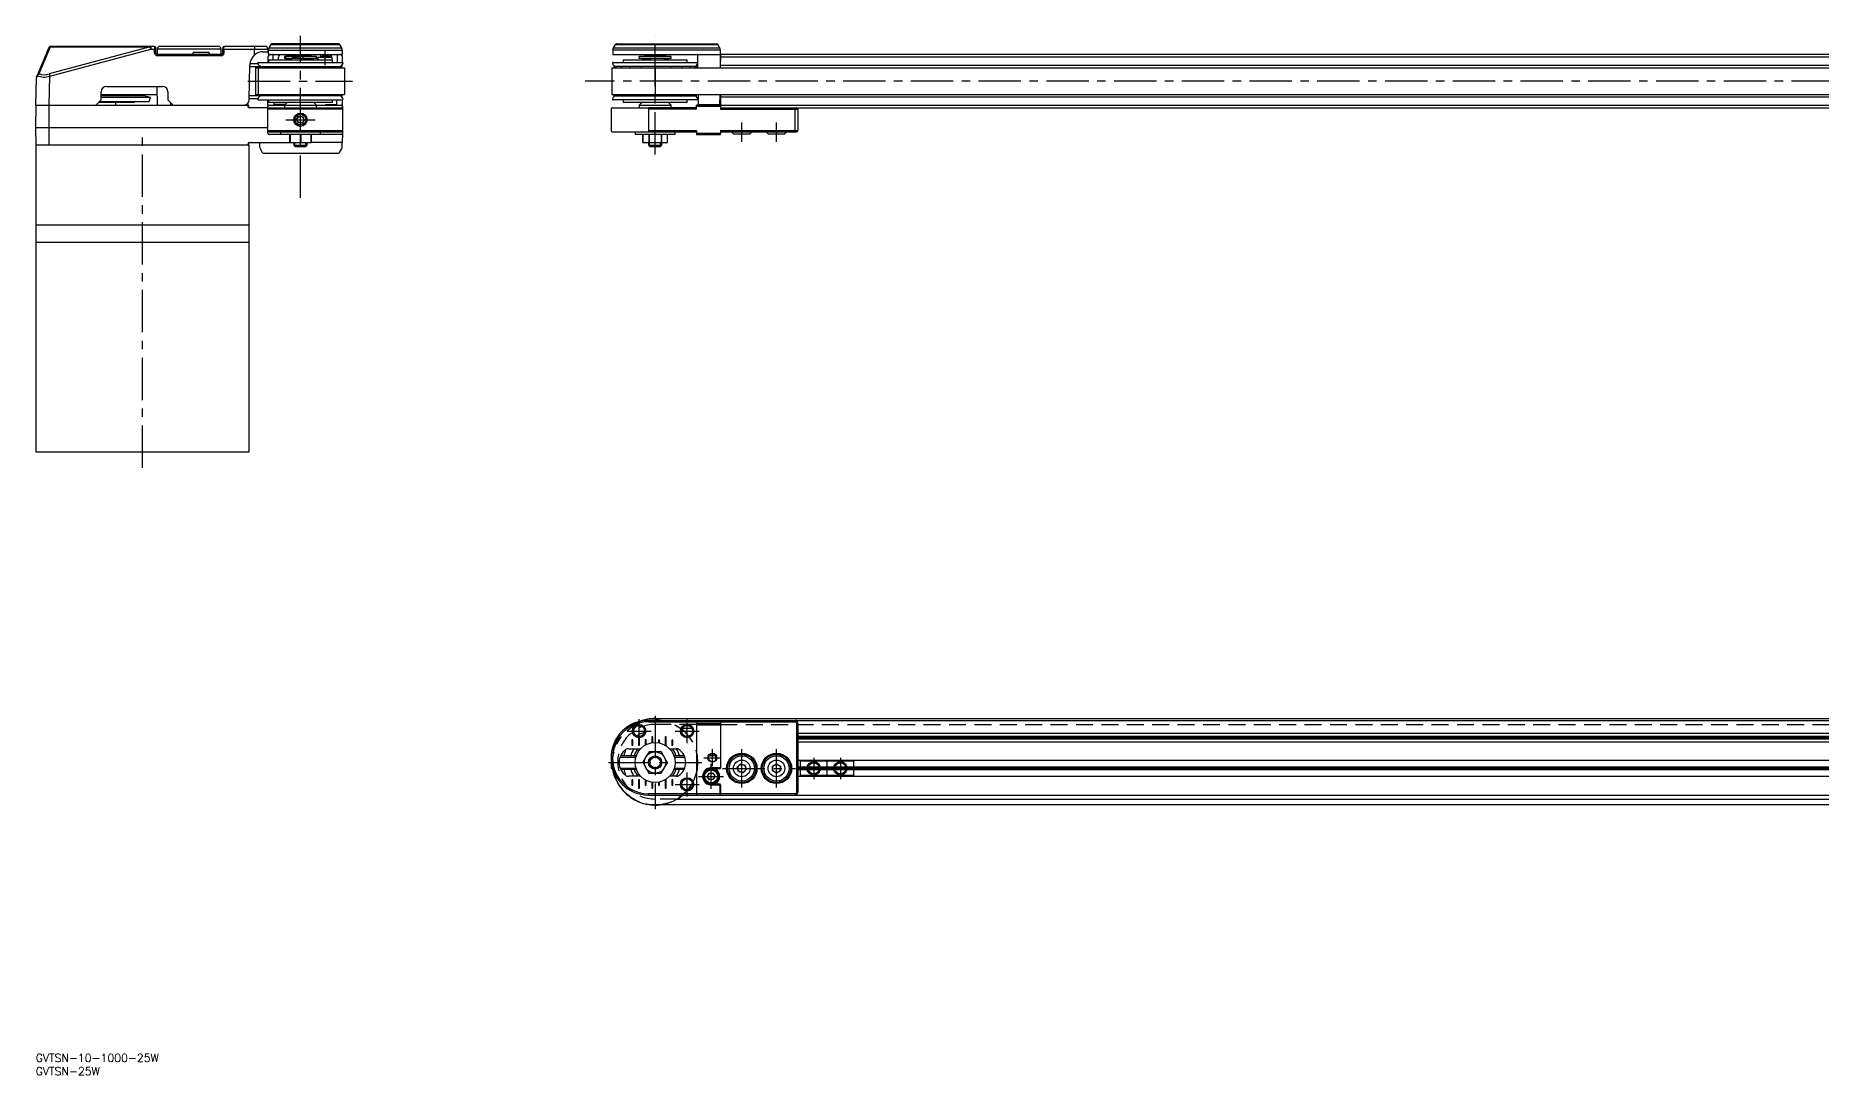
# Model space of a CAD drawing. Extents: x 0 to 1371, y -8 to 382.
# Drawn here: x 0 to 670, y -8 to 382 of the extents above; entities that cross this region are included whole.
import ezdxf

# ---------------------------------------------------------------- set-up
doc = ezdxf.new("R2010")
doc.units = 0
doc.header["$LTSCALE"] = 0.5
for name, pattern in [('CENTER', [50.8, 31.75, -6.35, 6.35, -6.35]), ('DASHED', [19.05, 12.7, -6.35]), ('PHANTOM', [63.5, 31.75, -6.35, 6.35, -6.35, 6.35, -6.35])]:
    doc.linetypes.add(name, pattern=pattern)
for name, color, linetype in [('MSM_CENTER', 1, 'CENTER'), ('MSM_CONTINUOUS', 7, 'CONTINUOUS'), ('MSM_DASHED', 4, 'DASHED'), ('MSM_IMAGINARY', 6, 'PHANTOM'), ('MSM_NARROW', 5, 'CONTINUOUS'), ('MSM_PART_NUMBER', 7, 'CONTINUOUS')]:
    doc.layers.add(name, color=color, linetype=linetype)
doc.styles.get("Standard").update_dxf_attribs({"font": 'txt.shx', "height": 3, "bigfont": 'bigfont.shx'})

# ---------------------------------------------------------------- blocks, each defined once
blk = doc.blocks.new('*U2')
at = {"layer": 'MSM_PART_NUMBER'}
blk.add_text('GVTSN-10-1000-25W', height=3, dxfattribs=at).set_placement((0, -3))
blk = doc.blocks.new('*U3')
at = {"layer": 'MSM_PART_NUMBER'}
blk.add_text('GVTSN-25W', height=3, dxfattribs=at).set_placement((0, -8))

msp = doc.modelspace()

# ---------------------------------------------------------------- linework, layer by layer
at = {"layer": 'MSM_CENTER'}
for p, q in [((99.27, 320.93), (99.27, 381.77)), ((232.27, 337.27), (232.27, 381.77)), ((108.57, 370.77), (108.57, 376.07)), ((79.57, 364.77), (118.77, 364.77)), ((1258.47, 364.77), (206.07, 364.77)), ((93.77, 350.27), (104.77, 350.27)), ((264.77, 342.02), (264.77, 349.27)), ((277.77, 342.02), (277.77, 349.27)), ((40, 219.77), (40, 346.77)), ((221.77, 121.07), (230.77, 121.07)), ((226.27, 116.57), (226.27, 125.57)), ((232.27, 126.75), (232.27, 91.78)), ((239.77, 121.07), (248.77, 121.07)), ((244.27, 116.57), (244.27, 125.57)), ((253.77, 107.87), (253.77, 114.27)), ((264.77, 99.87), (264.77, 114.27)), ((277.77, 99.87), (277.77, 114.27)), ((214.78, 109.27), (249.75, 109.27)), ((250.57, 111.07), (256.97, 111.07)), ((253.27, 99.37), (253.27, 108.77)), ((291.77, 111.07), (291.77, 103.07)), ((301.77, 111.07), (301.77, 103.07)), ((239.77, 101.07), (248.77, 101.07)), ((244.27, 96.57), (244.27, 105.57)), ((248.57, 104.07), (257.97, 104.07)), ((257.57, 107.07), (284.97, 107.07)), ((287.77, 107.07), (295.77, 107.07)), ((297.77, 107.07), (305.77, 107.07))]:
    msp.add_line(p, q, dxfattribs=at)
at = {"layer": 'MSM_CONTINUOUS'}
for p, q in [((4.81, 377.15), (0.63, 367.12)), ((1.32, 367.61), (5.5, 377.65)), ((42.96, 377.65), (5.02, 367.45)), ((5.25, 366.58), (43.2, 376.78)), ((5.5, 377.65), (42.96, 377.65)), ((44.52, 377.77), (5.73, 377.77)), ((43.2, 377.77), (43.2, 376.78)), ((43.2, 376.78), (45.03, 376.78)), ((44.52, 377.77), (44.53, 376.78)), ((44.56, 375.26), (44.53, 376.78)), ((45.06, 375.26), (44.56, 375.26)), ((45.03, 376.78), (45.02, 377.27)), ((45.06, 375.26), (45.03, 376.78)), ((45.6, 376.78), (45.57, 374.77)), ((69.53, 376.78), (45.6, 376.78)), ((68.53, 377.77), (46.6, 377.77)), ((59.06, 375.26), (59.06, 375.37)), ((59.26, 375.57), (64.87, 375.57)), ((65.07, 375.26), (65.07, 375.37)), ((69.57, 374.77), (69.53, 376.78)), ((70.1, 376.78), (70.07, 375.26)), ((70.07, 375.26), (70.57, 375.26)), ((70.11, 377.27), (70.1, 376.78)), ((70.1, 376.78), (87.05, 376.78)), ((70.6, 376.78), (70.57, 375.26)), ((70.6, 376.78), (70.61, 377.77)), ((86.05, 377.77), (70.61, 377.77)), ((82.05, 377.77), (82.05, 376.78)), ((82.09, 374.57), (82.05, 376.78)), ((85.33, 375.77), (87.07, 375.77)), ((87.05, 376.78), (87.07, 375.77)), ((87.19, 376.32), (87.17, 374.77)), ((87.19, 376.32), (114.94, 376.32)), ((88.17, 378.52), (87.46, 377.28)), ((87.46, 377.28), (114.67, 377.28)), ((88.17, 378.52), (113.96, 378.52)), ((113.53, 378.77), (88.6, 378.77)), ((113.96, 378.52), (114.67, 377.28)), ((114.94, 376.32), (114.97, 374.77)), ((216.39, 376.33), (216.37, 374.77)), ((256.74, 376.32), (216.39, 376.32)), ((216.66, 377.28), (217.37, 378.52)), ((216.66, 377.28), (256.47, 377.28)), ((217.37, 378.52), (255.76, 378.52)), ((217.8, 378.77), (255.33, 378.77)), ((256.47, 377.29), (255.76, 378.52)), ((256.77, 374.77), (256.74, 376.32)), ((69.57, 374.77), (45.56, 374.77)), ((45.56, 374.27), (45.57, 374.77)), ((69.57, 374.27), (45.56, 374.27)), ((69.57, 374.27), (69.57, 374.77)), ((80.1, 357.73), (80.33, 370.85)), ((80.32, 370.27), (114.77, 370.27)), ((83.35, 371.27), (80.35, 371.27)), ((82.57, 359.27), (82.57, 370.27)), ((82.57, 369.77), (115.77, 369.77)), ((83.37, 369.77), (83.37, 359.77)), ((83.48, 371.77), (115.05, 371.77)), ((83.77, 369.77), (83.77, 370.27)), ((84.48, 370.27), (84.48, 369.77)), ((84.57, 370.27), (84.57, 370.28)), ((86.59, 370.27), (86.59, 369.77)), ((87.07, 373.77), (87.07, 371.77)), ((87.17, 374.77), (114.97, 374.77)), ((87.27, 372.77), (87.27, 371.77)), ((87.27, 372.77), (111.27, 372.77)), ((91.47, 374.57), (89.07, 374.57)), ((89.1, 372.77), (89.07, 374.57)), ((89.57, 374.77), (89.57, 374.57)), ((89.88, 370.27), (89.88, 369.77)), ((91.07, 372.77), (91.07, 373.77)), ((93.27, 373.97), (93.27, 373.17)), ((105.27, 373.97), (93.27, 373.97)), ((95.13, 373.17), (93.27, 373.17)), ((93.75, 373.17), (93.75, 373.97)), ((94.02, 370.27), (94.02, 369.77)), ((94.07, 373.97), (94.07, 374.77)), ((103.27, 374.07), (94.07, 374.07)), ((94.07, 372.77), (94.07, 373.17)), ((94.17, 372.77), (94.17, 373.17)), ((94.27, 373), (94.44, 373.17)), ((94.33, 372.87), (94.27, 373)), ((94.27, 372.96), (94.27, 373)), ((94.27, 372.96), (94.27, 372.86)), ((94.27, 372.86), (94.35, 372.77)), ((94.44, 373.17), (94.33, 372.87)), ((94.35, 372.77), (95.32, 372.94)), ((95.27, 374.77), (95.27, 374.07)), ((95.27, 372.93), (95.27, 372.77)), ((99.97, 373.17), (95.9, 373.17)), ((96.27, 373.97), (96.27, 374.07)), ((96.63, 374.07), (96.63, 373.97)), ((97.52, 373.77), (97.87, 373.77)), ((99.63, 373.97), (99.63, 374.07)), ((100.07, 374.07), (100.07, 373.97)), ((100.29, 373.17), (100.29, 373.97)), ((105.27, 373.17), (100.29, 373.17)), ((101.81, 373.05), (102.45, 372.87)), ((103.27, 374.07), (103.27, 374.77)), ((103.27, 372.77), (103.27, 372.91)), ((105.21, 369.77), (105.21, 370.27)), ((105.27, 373.17), (105.27, 373.97)), ((105.72, 373.67), (111.07, 373.67)), ((105.72, 372.77), (105.72, 373.67)), ((105.82, 373.67), (105.82, 372.77)), ((106.87, 373.67), (106.87, 374.77)), ((107.37, 374.07), (107.07, 373.76)), ((107.07, 373.76), (107.07, 373.67)), ((110.07, 373.76), (107.07, 373.76)), ((109.76, 374.07), (107.37, 374.07)), ((108.57, 372.77), (108.57, 373.67)), ((109.25, 369.77), (109.25, 370.27)), ((110.07, 373.76), (109.76, 374.07)), ((110.07, 373.67), (110.07, 373.76)), ((110.27, 374.77), (110.27, 373.67)), ((113.06, 374.57), (110.66, 374.57)), ((111.07, 373.77), (111.07, 372.77)), ((111.27, 371.77), (111.27, 372.77)), ((112.36, 369.77), (112.36, 370.27)), ((112.57, 374.77), (112.57, 374.57)), ((113.06, 374.57), (113.01, 371.77)), ((114.26, 369.77), (114.26, 370.27)), ((114.77, 370.27), (114.77, 369.77)), ((114.88, 370.77), (115.07, 370.77)), ((115.07, 371.77), (115.07, 373.77)), ((115.07, 370.77), (115.07, 371.02)), ((115.77, 369.77), (115.77, 359.77)), ((216.07, 369.77), (216.07, 359.77)), ((216.07, 369.77), (1248.47, 369.77)), ((216.37, 374.77), (256.76, 374.77)), ((216.48, 371.77), (248.05, 371.77)), ((247.77, 370.27), (216.77, 370.27)), ((216.77, 370.27), (216.77, 369.77)), ((217.48, 370.27), (217.48, 369.77)), ((219.59, 370.27), (219.59, 369.77)), ((220.27, 372.77), (220.27, 371.77)), ((220.27, 372.77), (244.27, 372.77)), ((222.88, 370.27), (222.88, 369.77)), ((226.35, 373.17), (226.35, 373.97)), ((238.27, 373.97), (226.35, 373.97)), ((238.27, 373.17), (226.35, 373.17)), ((227.02, 370.27), (227.02, 369.77)), ((228.41, 372.87), (227.43, 373.17)), ((228.27, 374.77), (228.27, 374.07)), ((236.27, 374.07), (228.27, 374.07)), ((228.27, 372.79), (228.27, 372.77)), ((228.41, 372.87), (230.09, 373.17)), ((229.18, 373.05), (228.41, 372.87)), ((232.27, 369.77), (232.27, 359.77)), ((236.01, 372.94), (235.16, 373.17)), ((236.94, 372.77), (235.35, 373.17)), ((236.95, 372.87), (235.79, 373.17)), ((236.94, 372.77), (236.01, 372.94)), ((236.12, 373.08), (236.24, 373.17)), ((236.27, 374.07), (236.27, 374.77)), ((236.27, 372.77), (236.27, 372.9)), ((236.94, 372.77), (237.27, 373)), ((236.95, 372.87), (237.25, 373.17)), ((237.22, 373), (236.95, 372.87)), ((237.25, 373.17), (237.22, 373)), ((237.27, 373), (237.27, 373.17)), ((238.21, 369.77), (238.21, 370.27)), ((238.27, 373.17), (238.27, 373.97)), ((242.25, 369.77), (242.25, 370.27)), ((244.27, 371.77), (244.27, 372.77)), ((245.36, 369.77), (245.36, 370.27)), ((247.26, 369.77), (247.26, 370.27)), ((247.77, 369.77), (247.77, 370.27)), ((256.76, 374.57), (248.27, 374.57)), ((248.35, 369.77), (248.27, 374.57)), ((248.77, 374.77), (248.77, 374.57)), ((256.27, 374.77), (256.27, 374.57)), ((256.76, 374.57), (256.68, 369.77)), ((256.76, 374.77), (256.77, 374.76)), ((772.95, 374.78), (256.77, 374.78)), ((256.77, 374.77), (256.77, 374.76)), ((256.77, 369.77), (256.77, 374.77)), ((1207.77, 373.77), (256.77, 373.77)), ((256.77, 370.77), (1207.77, 370.77)), ((0.07, 355.77), (0.24, 366.01)), ((0.24, 366.01), (0.32, 366.38)), ((0.63, 367.12), (0.63, 366.75)), ((5.02, 367.45), (5.25, 366.58)), ((5.07, 355.77), (5.25, 366.58)), ((26.57, 362.77), (47.57, 362.77)), ((45.39, 362.77), (45.51, 355.77)), ((0.07, 347.27), (0.21, 355.77)), ((0.07, 355.77), (79.68, 355.77)), ((5.07, 340.77), (5.07, 355.77)), ((22.57, 355.77), (24.57, 357.77)), ((37, 356.77), (23.57, 356.77)), ((23.85, 357.05), (42.59, 357.05)), ((24.57, 357.77), (24.57, 360.77)), ((24.57, 359.77), (30.42, 359.77)), ((40.5, 359.27), (24.57, 359.27)), ((43, 358.6), (24.57, 358.6)), ((30, 355.77), (30, 356.77)), ((30.42, 359.77), (45.44, 359.77)), ((32.73, 359.27), (32.73, 359.77)), ((36.42, 359.27), (36.42, 359.77)), ((37, 356.77), (37, 357.05)), ((39.06, 359.27), (39.06, 359.77)), ((40.38, 359.27), (40.38, 359.77)), ((43, 358.6), (40.5, 359.27)), ((42.59, 357.05), (43, 358.6)), ((49.57, 360.77), (49.57, 357.77)), ((49.57, 357.77), (51.57, 355.77)), ((50.62, 355.77), (50.63, 356.7)), ((79.71, 354.96), (79.67, 355.77)), ((79.71, 354.96), (79.91, 354.96)), ((79.91, 354.96), (79.88, 355.57)), ((80.11, 358.27), (83.35, 358.27)), ((114.77, 359.27), (80.13, 359.27)), ((82.57, 359.77), (115.77, 359.77)), ((83.48, 357.77), (115.07, 357.77)), ((83.77, 359.27), (83.77, 359.77)), ((84.48, 359.77), (84.48, 359.27)), ((84.57, 359.25), (84.57, 359.27)), ((86.59, 359.77), (86.59, 359.27)), ((87.07, 355.77), (87.07, 357.77)), ((87.07, 345.27), (87.07, 355.27)), ((87.27, 357.77), (87.27, 356.77)), ((111.27, 356.77), (87.27, 356.77)), ((87.57, 355.77), (114.57, 355.77)), ((89.39, 355.96), (89.38, 356.77)), ((89.39, 355.96), (89.59, 355.77)), ((93.44, 355.96), (89.39, 355.96)), ((89.59, 355.77), (89.57, 355.96)), ((89.88, 359.77), (89.88, 359.27)), ((92.41, 355.77), (92.41, 355.96)), ((94.27, 356.77), (93.27, 355.77)), ((93.27, 355.77), (93.27, 354.77)), ((94.02, 359.77), (94.02, 359.27)), ((105.27, 355.77), (104.27, 356.77)), ((105.21, 359.27), (105.21, 359.77)), ((105.27, 354.77), (105.27, 355.77)), ((108.69, 355.96), (112.74, 355.96)), ((109.25, 359.27), (109.25, 359.77)), ((109.73, 355.96), (109.73, 355.77)), ((111.27, 356.77), (111.27, 357.77)), ((112.36, 359.27), (112.36, 359.77)), ((112.57, 355.96), (112.54, 355.77)), ((112.54, 355.77), (112.74, 355.96)), ((112.77, 357.77), (112.74, 355.96)), ((114.26, 359.27), (114.26, 359.77)), ((114.77, 359.77), (114.77, 359.27)), ((115.07, 358.77), (114.88, 358.77)), ((115.07, 358.51), (115.07, 358.77)), ((115.07, 355.77), (115.07, 357.77)), ((115.07, 355.27), (115.07, 345.27)), ((216.07, 359.77), (1248.47, 359.77)), ((248.05, 357.77), (216.48, 357.77)), ((216.77, 359.77), (216.77, 359.27)), ((216.77, 359.27), (247.77, 359.27)), ((217.48, 359.77), (217.48, 359.27)), ((219.59, 359.77), (219.59, 359.27)), ((220.27, 357.77), (220.27, 356.77)), ((244.27, 356.77), (220.27, 356.77)), ((222.88, 359.77), (222.88, 359.27)), ((227.27, 356.77), (226.27, 355.77)), ((226.27, 355.77), (226.27, 354.77)), ((226.27, 355.77), (238.27, 355.77)), ((227.02, 359.77), (227.02, 359.27)), ((238.27, 355.77), (237.27, 356.77)), ((238.21, 359.27), (238.21, 359.77)), ((238.27, 354.77), (238.27, 355.77)), ((244.27, 356.77), (244.27, 357.77)), ((245.36, 359.27), (245.36, 359.77)), ((247.26, 359.27), (247.26, 359.77)), ((247.77, 359.27), (247.77, 359.77)), ((247.77, 354.27), (247.77, 355.77)), ((256.75, 355.77), (247.77, 355.77)), ((256.76, 355.27), (247.77, 355.27)), ((248.59, 355.96), (248.53, 359.77)), ((248.79, 355.77), (248.59, 355.96)), ((248.59, 355.96), (256.44, 355.96)), ((248.77, 355.96), (248.79, 355.77)), ((256.27, 355.96), (256.24, 355.77)), ((256.24, 355.77), (256.44, 355.96)), ((256.5, 359.77), (256.44, 355.96)), ((256.76, 355.27), (256.75, 355.77)), ((256.76, 355.27), (256.77, 354.27)), ((256.77, 359.77), (256.77, 354.77)), ((1207.77, 358.77), (256.77, 358.77)), ((256.77, 355.77), (1207.77, 355.77)), ((87.07, 354.77), (80.05, 354.77)), ((115.07, 354.27), (87.07, 354.27)), ((87.57, 354.77), (114.57, 354.77)), ((97.82, 350.33), (98.6, 351.55)), ((98.49, 349.05), (97.82, 350.33)), ((99.93, 348.99), (98.49, 349.05)), ((98.6, 351.55), (100.04, 351.48)), ((100.71, 350.2), (99.93, 348.99)), ((100.04, 351.48), (100.71, 350.2)), ((215.77, 354.27), (215.77, 346.27)), ((215.77, 352), (215.77, 348.53)), ((216.27, 354.77), (229.77, 354.77)), ((229.77, 354.77), (229.77, 345.77)), ((247.77, 354.77), (229.77, 354.77)), ((247.77, 354.27), (229.77, 354.27)), ((256.77, 354.77), (1207.77, 354.77)), ((256.77, 354.27), (285.77, 354.27)), ((284.77, 345.77), (284.77, 354.77)), ((285.77, 354.27), (285.77, 346.27)), ((87.07, 347.27), (0.07, 347.27)), ((0.18, 340.77), (0.07, 347.27)), ((79.72, 340.77), (79.75, 341.57)), ((79.75, 341.57), (79.95, 341.57)), ((79.93, 340.96), (79.95, 341.57)), ((80.1, 341.77), (95.21, 341.77)), ((83.96, 341.77), (83.98, 340.22)), ((87.07, 346.27), (115.07, 346.27)), ((87.57, 345.77), (114.57, 345.77)), ((114.57, 344.77), (87.57, 344.77)), ((91.77, 345.77), (91.77, 344.77)), ((95.27, 344.77), (95.21, 344.61)), ((95.21, 344.61), (95.21, 341.73)), ((95.27, 341.57), (95.21, 341.73)), ((95.32, 344.61), (95.27, 344.77)), ((95.32, 341.73), (95.27, 341.57)), ((103.26, 341.57), (95.27, 341.57)), ((95.32, 344.61), (95.36, 344.61)), ((95.32, 341.73), (95.32, 344.61)), ((95.32, 341.73), (95.36, 341.73)), ((97.35, 344.77), (95.36, 344.61)), ((95.36, 344.61), (95.36, 341.73)), ((97.35, 341.57), (95.36, 341.73)), ((96.77, 341.57), (96.77, 340.77)), ((97.27, 346.27), (97.27, 345.77)), ((99.34, 344.61), (97.35, 344.77)), ((99.34, 341.73), (97.35, 341.57)), ((99.34, 341.73), (99.34, 344.61)), ((99.34, 344.61), (99.41, 344.61)), ((99.34, 341.73), (99.41, 341.73)), ((101.35, 344.77), (99.41, 344.61)), ((99.41, 344.61), (99.41, 341.73)), ((101.35, 341.57), (99.41, 341.73)), ((101.27, 345.77), (101.27, 346.27)), ((103.29, 344.61), (101.35, 344.77)), ((103.29, 341.73), (101.35, 341.57)), ((101.77, 340.77), (101.77, 341.57)), ((103.26, 344.77), (103.32, 344.61)), ((103.26, 341.57), (103.32, 341.73)), ((103.29, 341.73), (103.29, 344.61)), ((103.29, 344.61), (103.32, 344.61)), ((103.29, 341.73), (103.32, 341.73)), ((103.32, 344.61), (103.32, 341.73)), ((114.97, 341.77), (103.32, 341.77)), ((106.77, 344.77), (106.77, 345.77)), ((114.93, 340.22), (114.96, 341.77)), ((115.03, 345.07), (114.97, 341.77)), ((216.27, 345.77), (229.77, 345.77)), ((224.77, 345.77), (224.77, 344.77)), ((239.77, 344.77), (224.77, 344.77)), ((228.27, 344.77), (227.67, 344.61)), ((228.85, 344.77), (227.67, 344.61)), ((227.67, 344.61), (227.67, 341.73)), ((227.67, 344.61), (227.67, 344.61)), ((227.67, 341.73), (227.67, 344.61)), ((227.67, 341.73), (228.27, 341.57)), ((228.85, 341.57), (227.67, 341.73)), ((227.67, 341.73), (227.67, 341.73)), ((236.27, 341.57), (228.27, 341.57)), ((230.03, 344.61), (228.85, 344.77)), ((230.03, 341.73), (228.85, 341.57)), ((229.77, 346.27), (247.77, 346.27)), ((229.77, 345.77), (247.77, 345.77)), ((229.77, 341.57), (229.77, 340.77)), ((230.03, 344.61), (230.09, 344.61)), ((230.03, 341.73), (230.03, 344.61)), ((230.03, 341.73), (230.09, 341.73)), ((232.36, 344.77), (230.09, 344.61)), ((230.09, 344.61), (230.09, 341.73)), ((232.36, 341.57), (230.09, 341.73)), ((234.63, 344.61), (232.36, 344.77)), ((234.63, 341.73), (232.36, 341.57)), ((234.63, 341.73), (234.63, 344.61)), ((234.69, 344.61), (234.63, 344.61)), ((234.63, 341.73), (234.69, 341.73)), ((235.78, 344.77), (234.69, 344.61)), ((234.69, 344.61), (234.69, 341.73)), ((235.78, 341.57), (234.69, 341.73)), ((234.77, 340.77), (234.77, 341.57)), ((236.87, 344.61), (235.78, 344.77)), ((236.87, 341.73), (235.78, 341.57)), ((236.87, 344.61), (236.27, 344.77)), ((236.27, 341.57), (236.87, 341.73)), ((236.87, 341.73), (236.87, 344.61)), ((239.77, 344.77), (239.77, 345.77)), ((247.77, 346.27), (247.77, 344.77)), ((247.77, 345.27), (256.76, 345.27)), ((247.77, 344.77), (256.75, 344.77)), ((256.75, 344.77), (256.76, 345.27)), ((256.77, 346.27), (256.76, 345.27)), ((256.77, 346.27), (285.77, 346.27)), ((256.77, 345.77), (285.27, 345.77)), ((261.64, 345.02), (267.89, 345.02)), ((274.64, 345.02), (280.89, 345.02)), ((0, 340.77), (0, 225.77)), ((80, 340.77), (0, 340.77)), ((80, 225.77), (80, 340.77)), ((84.25, 339.26), (84.97, 338.02)), ((85.4, 337.77), (113.51, 337.77)), ((96.77, 340.77), (97.27, 340.27)), ((96.77, 340.77), (101.77, 340.77)), ((97.27, 340.27), (101.27, 340.27)), ((101.27, 340.27), (101.77, 340.77)), ((113.95, 338.02), (114.66, 339.26)), ((229.77, 340.77), (230.27, 340.27)), ((229.77, 340.77), (234.77, 340.77)), ((230.27, 340.27), (234.27, 340.27)), ((234.27, 340.27), (234.77, 340.77)), ((80, 310.77), (0, 310.77)), ((80, 304.27), (0, 304.27)), ((0, 225.77), (80, 225.77)), ((229.77, 125.07), (229.77, 124.57)), ((229.77, 125.07), (1234.77, 125.07)), ((229.77, 124.57), (256.75, 124.57)), ((232.27, 125.77), (1232.27, 125.77)), ((246.07, 122.07), (242.46, 122.07)), ((246.07, 122.07), (242.46, 122.07)), ((247.77, 125.07), (247.77, 97.07)), ((256.75, 123.77), (247.77, 123.77)), ((256.75, 123.57), (247.77, 123.57)), ((247.77, 123.37), (256.75, 123.37)), ((256.75, 124.57), (256.76, 125.07)), ((256.75, 124.57), (256.75, 123.77)), ((256.75, 123.77), (256.75, 123.57)), ((256.75, 123.37), (256.75, 123.57)), ((256.75, 123.37), (256.75, 107.27)), ((256.77, 124.57), (256.77, 125.07)), ((256.77, 124.57), (256.77, 107.21)), ((256.77, 124.57), (284.77, 124.57)), ((284.77, 124.57), (284.77, 125.07)), ((285.27, 124.07), (285.27, 98.07)), ((285.77, 124.07), (285.27, 124.07)), ((285.77, 124.07), (285.77, 98.07)), ((226.68, 114.27), (222.55, 114.27)), ((223.57, 117.72), (223.57, 115.72)), ((223.97, 117.72), (223.57, 117.72)), ((223.57, 115.72), (223.97, 115.72)), ((223.77, 117.72), (223.77, 115.72)), ((223.97, 115.72), (223.97, 117.72)), ((226.2, 118.92), (226.07, 118.92)), ((226.07, 118.92), (226.07, 115.72)), ((226.07, 115.72), (226.47, 115.72)), ((226.27, 115.72), (226.27, 118.91)), ((226.47, 118.92), (226.33, 118.92)), ((226.47, 115.72), (226.47, 118.92)), ((228.57, 117.72), (228.57, 115.79)), ((228.97, 117.72), (228.57, 117.72)), ((228.77, 117.72), (228.77, 115.9)), ((228.97, 116), (228.97, 117.72)), ((231.47, 118.9), (231.07, 118.9)), ((231.07, 118.9), (231.07, 116.67)), ((231.07, 118.9), (231.27, 118.9)), ((231.27, 118.9), (231.27, 116.7)), ((231.47, 118.9), (231.27, 118.9)), ((231.47, 116.72), (231.47, 118.9)), ((233.57, 117.7), (233.57, 116.65)), ((233.97, 117.7), (233.57, 117.7)), ((233.57, 117.7), (233.77, 117.7)), ((233.77, 117.7), (233.77, 116.61)), ((233.97, 117.7), (233.77, 117.7)), ((233.97, 116.57), (233.97, 117.7)), ((236.47, 118.9), (236.07, 118.9)), ((236.07, 118.9), (236.07, 115.73)), ((236.07, 118.9), (236.27, 118.9)), ((236.07, 115.73), (236.27, 115.74)), ((236.07, 115.73), (236.47, 115.73)), ((236.27, 118.9), (236.27, 115.74)), ((236.47, 118.9), (236.27, 118.9)), ((236.27, 115.74), (236.47, 115.73)), ((236.47, 115.73), (236.47, 118.9)), ((239.98, 114.27), (237.86, 114.27)), ((238.57, 117.7), (238.57, 115.73)), ((238.97, 117.7), (238.57, 117.7)), ((238.57, 117.7), (238.77, 117.7)), ((238.77, 115.74), (238.57, 115.73)), ((238.57, 115.73), (238.97, 115.73)), ((238.77, 117.7), (238.77, 115.74)), ((238.97, 117.7), (238.77, 117.7)), ((238.97, 115.73), (238.77, 115.74)), ((238.97, 115.73), (238.97, 117.7)), ((285.77, 120.27), (692.57, 120.27)), ((285.77, 119.09), (691.55, 119.09)), ((691.16, 118.57), (285.77, 118.57)), ((690.81, 118.05), (285.77, 118.05)), ((690.09, 116.87), (285.77, 116.87)), ((215.77, 111.28), (215.77, 111.28)), ((215.77, 111.28), (215.77, 107.26)), ((215.77, 107.26), (216.26, 106.77)), ((216.26, 107.39), (216.26, 106.77)), ((225.19, 111.77), (219.31, 111.77)), ((228.85, 111.35), (227.67, 109.41)), ((227.67, 109.34), (228.76, 107.35)), ((228.76, 107.35), (229.84, 105.36)), ((230.03, 113.29), (228.85, 111.35)), ((232.36, 113.26), (230.09, 113.32)), ((234.63, 113.21), (232.36, 113.26)), ((234.5, 105.24), (235.68, 107.18)), ((235.78, 111.18), (234.69, 113.18)), ((235.68, 107.18), (236.86, 109.12)), ((236.87, 109.19), (235.78, 111.18)), ((243.22, 111.77), (239.34, 111.77)), ((255.02, 111.77), (252.44, 111.77)), ((256.77, 107.27), (253.27, 107.27)), ((253.27, 107.07), (253.27, 107.27)), ((255.16, 111.62), (255.02, 111.77)), ((255.02, 110.24), (255.02, 111.77)), ((263.09, 107.49), (264.3, 108.73)), ((263.56, 105.83), (263.09, 107.49)), ((264.3, 108.73), (265.97, 108.31)), ((265.97, 108.31), (266.44, 106.64)), ((276.27, 107.93), (277.77, 108.8)), ((276.27, 106.2), (276.27, 107.93)), ((277.77, 108.8), (279.27, 107.93)), ((279.27, 107.93), (279.27, 106.2)), ((688.29, 110.07), (285.77, 110.07)), ((285.77, 107.59), (688.28, 107.59)), ((286.77, 104.07), (286.77, 110.07)), ((306.77, 109.97), (286.77, 109.97)), ((306.77, 109.77), (286.77, 109.77)), ((289.77, 107.59), (293.77, 107.59)), ((296.77, 104.07), (296.77, 110.07)), ((299.77, 107.59), (303.77, 107.59)), ((306.77, 104.07), (306.77, 110.07)), ((216.26, 106.77), (216.44, 106.77)), ((219.31, 106.77), (225.19, 106.77)), ((222.55, 104.27), (226.68, 104.27)), ((223.57, 102.82), (223.57, 100.82)), ((223.97, 102.82), (223.57, 102.82)), ((223.57, 100.82), (223.97, 100.82)), ((223.77, 100.82), (223.77, 102.82)), ((223.97, 100.82), (223.97, 102.82)), ((226.47, 102.82), (226.07, 102.82)), ((226.07, 102.82), (226.07, 99.62)), ((226.27, 102.82), (226.27, 99.62)), ((226.47, 99.62), (226.47, 102.82)), ((228.57, 102.74), (228.57, 100.82)), ((228.57, 100.82), (228.97, 100.82)), ((228.77, 100.82), (228.77, 102.63)), ((228.97, 100.82), (228.97, 102.53)), ((229.9, 105.32), (232.17, 105.27)), ((231.07, 101.86), (231.07, 99.63)), ((231.27, 101.83), (231.27, 99.64)), ((231.47, 99.63), (231.47, 101.81)), ((232.17, 105.27), (234.44, 105.21)), ((233.57, 101.88), (233.57, 100.82)), ((233.57, 100.82), (233.97, 100.82)), ((233.77, 100.82), (233.77, 101.92)), ((233.97, 100.82), (233.97, 101.96)), ((236.47, 102.8), (236.07, 102.8)), ((236.07, 102.8), (236.07, 99.63)), ((236.07, 102.8), (236.27, 102.8)), ((236.27, 102.8), (236.27, 99.64)), ((236.27, 102.8), (236.47, 102.8)), ((236.47, 99.63), (236.47, 102.8)), ((237.86, 104.27), (239.98, 104.27)), ((238.57, 102.8), (238.57, 100.83)), ((238.97, 102.8), (238.57, 102.8)), ((238.77, 102.8), (238.57, 102.8)), ((238.57, 100.83), (238.77, 100.84)), ((238.57, 100.83), (238.97, 100.83)), ((238.77, 100.84), (238.77, 102.8)), ((238.97, 102.8), (238.77, 102.8)), ((238.77, 100.84), (238.97, 100.83)), ((238.97, 100.83), (238.97, 102.8)), ((239.34, 106.77), (243.22, 106.77)), ((251.83, 103.94), (252.44, 105.25)), ((252.66, 102.76), (251.83, 103.94)), ((252.44, 105.25), (253.87, 105.38)), ((254.1, 102.89), (252.66, 102.76)), ((253.27, 107.07), (256.56, 107.07)), ((254.82, 106.87), (253.27, 107.07)), ((253.27, 101.07), (254.82, 101.27)), ((253.27, 101.07), (253.27, 100.87)), ((256.56, 101.07), (253.27, 101.07)), ((253.27, 100.87), (256.77, 100.87)), ((253.87, 105.38), (254.7, 104.19)), ((254.7, 104.19), (254.1, 102.89)), ((254.82, 107.07), (254.82, 106.87)), ((256.57, 106.87), (254.82, 106.87)), ((254.82, 101.27), (256.57, 101.27)), ((254.82, 101.07), (254.82, 101.27)), ((256.55, 101.07), (256.55, 97.57)), ((256.56, 107.07), (256.57, 106.87)), ((256.56, 101.07), (256.57, 101.27)), ((256.75, 97.57), (256.75, 100.87)), ((256.77, 100.92), (256.77, 97.57)), ((265.24, 105.4), (263.56, 105.83)), ((266.44, 106.64), (265.24, 105.4)), ((277.77, 105.33), (276.27, 106.2)), ((279.27, 106.2), (277.77, 105.33)), ((688.28, 107.07), (285.77, 107.07)), ((688.28, 106.55), (285.77, 106.55)), ((688.28, 104.07), (285.77, 104.07)), ((306.77, 104.37), (286.77, 104.37)), ((306.77, 104.17), (286.77, 104.17)), ((293.77, 106.55), (289.77, 106.55)), ((303.77, 106.55), (299.77, 106.55)), ((226.07, 99.62), (226.47, 99.62)), ((256.75, 97.57), (229.77, 97.57)), ((229.77, 97.07), (229.77, 97.57)), ((229.77, 97.07), (688.28, 97.07)), ((231.27, 99.64), (231.07, 99.63)), ((231.07, 99.63), (231.47, 99.63)), ((231.27, 99.64), (231.47, 99.63)), ((236.27, 99.64), (236.07, 99.63)), ((236.07, 99.63), (236.47, 99.63)), ((236.27, 99.64), (236.47, 99.63)), ((240.5, 95.57), (688.28, 95.57)), ((245.33, 100.06), (246.07, 100.06)), ((245.34, 100.07), (246.07, 100.07)), ((256.55, 97.57), (256.56, 97.07)), ((256.56, 97.07), (256.76, 97.27)), ((256.57, 97.07), (256.77, 97.27)), ((256.76, 97.27), (256.75, 97.57)), ((256.76, 97.27), (256.77, 97.27)), ((284.77, 97.57), (256.77, 97.57)), ((256.77, 97.27), (256.77, 97.57)), ((284.77, 97.07), (284.77, 97.57)), ((285.27, 98.07), (285.77, 98.07)), ((688.28, 93.37), (233.91, 93.37))]:
    msp.add_line(p, q, dxfattribs=at)
for centre, radius in [((99.27, 350.27), 2.5), ((99.27, 350.27), 2.01), ((99.27, 350.27), 1.25), ((226.27, 121.07), 2.07), ((244.27, 121.07), 2.07), ((232.27, 109.27), 7.5), ((232.27, 109.27), 4), ((232.27, 109.27), 2.5), ((232.27, 109.27), 2), ((253.77, 111.07), 1.7), ((253.77, 111.07), 1.5), ((264.77, 107.07), 5.7), ((264.77, 107.07), 5.5), ((264.77, 107.07), 5.3), ((264.77, 107.07), 4.75), ((264.77, 107.07), 3.12), ((264.77, 107.07), 1.5), ((277.77, 107.07), 5.7), ((277.77, 107.07), 5.5), ((277.77, 107.07), 5.3), ((277.77, 107.07), 4.75), ((277.77, 107.07), 3.12), ((277.77, 107.07), 1.5), ((291.77, 107.07), 2.07), ((301.77, 107.07), 2.07), ((244.27, 101.07), 2.07), ((253.27, 104.07), 2.75), ((253.27, 104.07), 2.45), ((253.27, 104.07), 1.25)]:
    msp.add_circle(centre, radius, dxfattribs=at)
for centre, radius, start, end in [((5.73, 376.77), 1, 90, 157.38014), ((5.58, 376.8), 0.849, 95.88367, 155.90139), ((5.75, 377.44), 0.328, 92.92832, 140.20142), ((43.22, 377.44), 0.328, 92.93039, 140.20007), ((-65.63, 347.64), 112.66, 14.99087, 15.44673), ((44.48, 377.23), 0.542, 5.22163, 85.77859), ((45.56, 375.27), 1, 181.00014, 269.99997), ((45.67, 375.38), 0.624, 191.34261, 259.65772), ((46.6, 376.77), 1, 90, 179), ((58.56, 375.27), 0.5, 270, 359), ((59.26, 375.37), 0.2, 90, 179), ((64.87, 375.37), 0.2, 1, 90), ((65.57, 375.27), 0.5, 181, 270), ((68.53, 376.77), 1, 1, 90), ((69.57, 375.27), 1, 270.00014, 358.99985), ((69.33, 375.52), 0.793, 288.27713, 340.72296), ((70.87, 377.01), 0.802, 108.58106, 160.41893), ((85.05, 371.51), 4.26, 86.29566, 134.1105), ((86.05, 376.77), 1, 0.99991, 90.00005), ((88.71, 376.42), 1.52, 145.28788, 183.71214), ((88.73, 378.04), 0.733, 100.07078, 139.92931), ((113.45, 378.13), 0.646, 37.21829, 82.78163), ((113.11, 376.33), 1.82, 359.5718, 31.42808), ((218.4, 376.28), 2.01, 150.07377, 178.9284), ((217.86, 378.18), 0.593, 95.06126, 144.9407), ((255.33, 378.27), 0.5, 30.02072, 89.9792), ((255.26, 376.43), 1.49, 355.82676, 35.17622), ((85.33, 370.77), 5, 130.40615, 179), ((83.48, 371.57), 0.2, 90, 188.84988), ((84.77, 371.77), 1.5, 188.84988, 270), ((88.07, 373.77), 1, 90, 180), ((88.87, 374.57), 0.2, 1, 90), ((92.07, 373.77), 1, 126.53528, 180), ((100.49, 357.17), 16.86, 100.16918, 111.42271), ((101.88, 352.15), 21.95, 101.46269, 110.09022), ((99.91, 361.45), 12.37, 100.30221, 111.74791), ((96.11, 373.94), 0.13, 13.34236, 90), ((112.83, 443.03), 70.93, 257.53566, 259.8183), ((111.61, 436.9), 64.79, 257.43964, 261.87384), ((110.11, 429.15), 56.72, 257.53588, 260.02917), ((109.44, 423.48), 51.1, 259.973, 262.13652), ((106.35, 406.5), 33.76, 260.87732, 262.26705), ((100.95, 379.7), 6.71, 277.38486, 283.13788), ((102.42, 373.94), 0.13, 90, 166.65764), ((101.95, 377.82), 5.08, 275.57574, 293.63792), ((100.71, 383.57), 10.84, 279.19887, 286.37), ((110.07, 373.77), 1, 0, 53.46472), ((113.26, 374.57), 0.2, 90, 179), ((113.77, 371.77), 1.5, 270, 351.15012), ((114.07, 373.77), 1, 0, 90), ((115.05, 371.57), 0.2, 351.15012, 90), ((216.48, 371.57), 0.2, 90, 188.84988), ((217.77, 371.77), 1.5, 188.84988, 270), ((228.82, 375.57), 2.84, 237.97165, 261.35881), ((217.82, 438.24), 66.32, 279.17381, 281.13398), ((229.71, 376.5), 3.49, 252.59559, 261.32805), ((229.11, 373.94), 0.13, 13.34236, 90), ((221.71, 418.49), 46.06, 279.33581, 280.21508), ((235.42, 373.94), 0.13, 90, 166.65764), ((246.77, 371.77), 1.5, 270, 351.15012), ((248.05, 371.57), 0.2, 351.15012, 90), ((248.07, 374.57), 0.2, 1, 90), ((4.67, 364.21), 4.77, 134.57528, 157.85317), ((19421.14, -7725.33), 21039.1, 157.378705, 157.380877), ((1.4, 366.77), 0.849, 95.88323, 155.90247), ((3.18, 373.22), 6.95, 248.41686, 287.34334), ((3.35, 371.61), 4.49, 243.04335, 291.82067), ((26.57, 360.77), 2, 90, 180), ((47.57, 360.77), 2, 0, 90), ((78.1, 357.77), 2, 270, 359), ((79.68, 355.57), 0.2, 2.5, 90), ((80.02, 355.11), 0.35, 205.76259, 274.84216), ((80.12, 354.97), 0.213, 182.81913, 251.23718), ((84.77, 357.77), 1.5, 90, 171.15012), ((83.48, 357.97), 0.2, 171.15012, 270), ((87.57, 355.27), 0.5, 90, 180), ((88.15, 355.78), 1.08, 180.62267, 196.41891), ((108.87, 355.94), 0.183, 172.8592, 251.52027), ((113.77, 357.77), 1.5, 8.84988, 90), ((114.57, 355.27), 0.5, 0, 90), ((114.01, 355.77), 1.05, 343.32693, 359.55881), ((115.05, 357.97), 0.2, 270, 8.84988), ((217.77, 357.77), 1.5, 90, 171.15012), ((216.48, 357.97), 0.2, 171.15012, 270), ((246.77, 357.77), 1.5, 8.84988, 90), ((248.05, 357.97), 0.2, 270, 8.84988), ((87.57, 354.27), 0.5, 90, 180), ((114.57, 354.27), 0.5, 0, 90), ((216.27, 354.27), 0.5, 90, 180), ((285.27, 354.27), 0.5, 0, 90), ((80.12, 341.33), 0.434, 92.49896, 146.89629), ((80.19, 341.55), 0.238, 112.69216, 173.2525), ((87.57, 346.27), 0.5, 180, 270), ((87.57, 345.27), 0.5, 180, 270), ((114.57, 346.27), 0.5, 270, 0), ((114.57, 345.27), 0.5, 270, 0), ((216.27, 346.27), 0.5, 180, 270), ((264.68, 348.67), 4.75, 217.63934, 230.22689), ((264.85, 348.67), 4.75, 309.77311, 322.36066), ((277.68, 348.67), 4.75, 217.63934, 230.22689), ((277.85, 348.67), 4.75, 309.77311, 322.36066), ((285.27, 346.27), 0.5, 270, 0), ((79.73, 340.97), 0.2, 270, 357.5), ((85.98, 340.26), 2, 181, 210), ((85.4, 338.27), 0.5, 210, 270), ((113.51, 338.27), 0.5, 270.00022, 329.99992), ((112.93, 340.26), 2, 330, 359), ((229.77, 111.07), 14, 90, 270), ((229.77, 111.07), 13.5, 89.99999, 270.00001), ((232.27, 109.27), 12, 109.42148, 124.48285), ((232.27, 109.57), 16.2, 90, 111.53496), ((232.27, 109.27), 15.98, 81.28571, 98.71431), ((232.27, 109.27), 15.98, 37.92553, 51.11154), ((284.77, 124.07), 1, 0, 90), ((284.77, 124.07), 0.5, 0, 90), ((224.77, 109.27), 6, 123.55731, 236.44269), ((232.27, 109.27), 12, 155.85315, 167.9753), ((222, 113.43), 1, 56.44269, 123.55731), ((232.27, 109.27), 9.5, 148.24341, 164.74247), ((232.27, 109.27), 8.3, 142.9591, 162.46877), ((226.27, 121.07), 2.15, 268.25283, 271.74718), ((232.27, 109.27), 8.3, 17.52998, 37.04267), ((240.53, 113.43), 1, 56.44269, 123.55731), ((232.27, 109.27), 9.5, 15.25752, 32.6841), ((237.77, 109.27), 6, 303.55731, 56.44269), ((232.27, 109.27), 4.6, 178.22267, 179.03898), ((232.27, 109.27), 4.6, 118.22267, 119.03898), ((232.27, 109.27), 4.6, 58.22267, 59.03898), ((232.27, 109.27), 4.6, 358.22267, 359.03898), ((253.27, 104.07), 3.2, 89.98062, 270), ((256.55, 107.26), 0.199, 273.73899, 0.39462), ((256.38, 107.2), 0.39, 299.73451, 0.83901), ((232.27, 109.57), 16.2, 189.95296, 226.28119), ((232.27, 109.27), 15.98, 189.77295, 310.24949), ((232.27, 109.27), 12, 192.02524, 204.14619), ((222, 105.1), 1, 236.44269, 303.55731), ((232.27, 109.27), 9.5, 195.25752, 211.75686), ((232.27, 109.27), 8.3, 197.52998, 217.04267), ((232.27, 109.27), 4.6, 238.22267, 239.03898), ((232.27, 109.27), 4.6, 298.22267, 299.03898), ((232.27, 109.27), 8.3, 322.95719, 342.47014), ((240.53, 105.1), 1, 236.44269, 303.55731), ((232.27, 109.27), 9.5, 327.31514, 344.74292), ((232.27, 109.27), 15.98, 320.1159, 331.1919), ((253.27, 104.07), 3, 90, 270), ((253.27, 104.07), 3, 284.71232, 75.28768), ((253.27, 104.07), 3.2, 298.95508, 61.04492), ((256.55, 100.87), 0.2, 359.99832, 89.99408), ((256.41, 100.95), 0.359, 356.14599, 63.28048), ((284.77, 98.07), 0.5, 270, 0), ((284.77, 98.07), 1, 270, 0)]:
    msp.add_arc(centre, radius, start, end, dxfattribs=at)
at = {"layer": 'MSM_DASHED'}
for p, q in [((247.77, 123.57), (232.27, 123.57)), ((256.75, 123.57), (1207.78, 123.57)), ((240.5, 95.57), (232.27, 95.57)), ((233.91, 93.37), (232.27, 93.37))]:
    msp.add_line(p, q, dxfattribs=at)
for radius, start, end in [(16.2, 111.53496, 189.95296), (14, 90, 270), (16.2, 226.28102, 270)]:
    msp.add_arc((232.27, 109.57), radius, start, end, dxfattribs=at)
at = {"layer": 'MSM_IMAGINARY'}
msp.add_circle((232.27, 109.27), 15.91, dxfattribs=at)
at = {"layer": 'MSM_NARROW'}
for p, q in [((107.34, 374.03), (107.34, 373.76)), ((109.8, 374.03), (109.8, 373.76)), ((97.2, 340.33), (97.2, 341.57)), ((101.33, 340.33), (101.33, 341.57)), ((230.2, 340.33), (230.2, 341.57)), ((234.33, 340.33), (234.33, 341.57)), ((215.82, 107.2), (216.31, 107.2)), ((219.13, 111.33), (225.06, 111.33)), ((219.13, 107.2), (225.06, 107.2)), ((239.48, 111.33), (243.4, 111.33)), ((239.48, 107.2), (243.4, 107.2))]:
    msp.add_line(p, q, dxfattribs=at)
for centre, radius in [((99.27, 350.27), 2.07), ((226.27, 121.07), 2.5), ((244.27, 121.07), 2.5), ((232.27, 109.27), 2.07), ((291.77, 107.07), 2.5), ((301.77, 107.07), 2.5), ((244.27, 101.07), 2.5)]:
    msp.add_circle(centre, radius, dxfattribs=at)

# ---------------------------------------------------------------- block references
at = {"layer": 'MSM_CONTINUOUS'}
for name in ['*U2', '*U3']:
    msp.add_blockref(name, (0, 0), dxfattribs=at)

doc.saveas('drawing.dxf')
